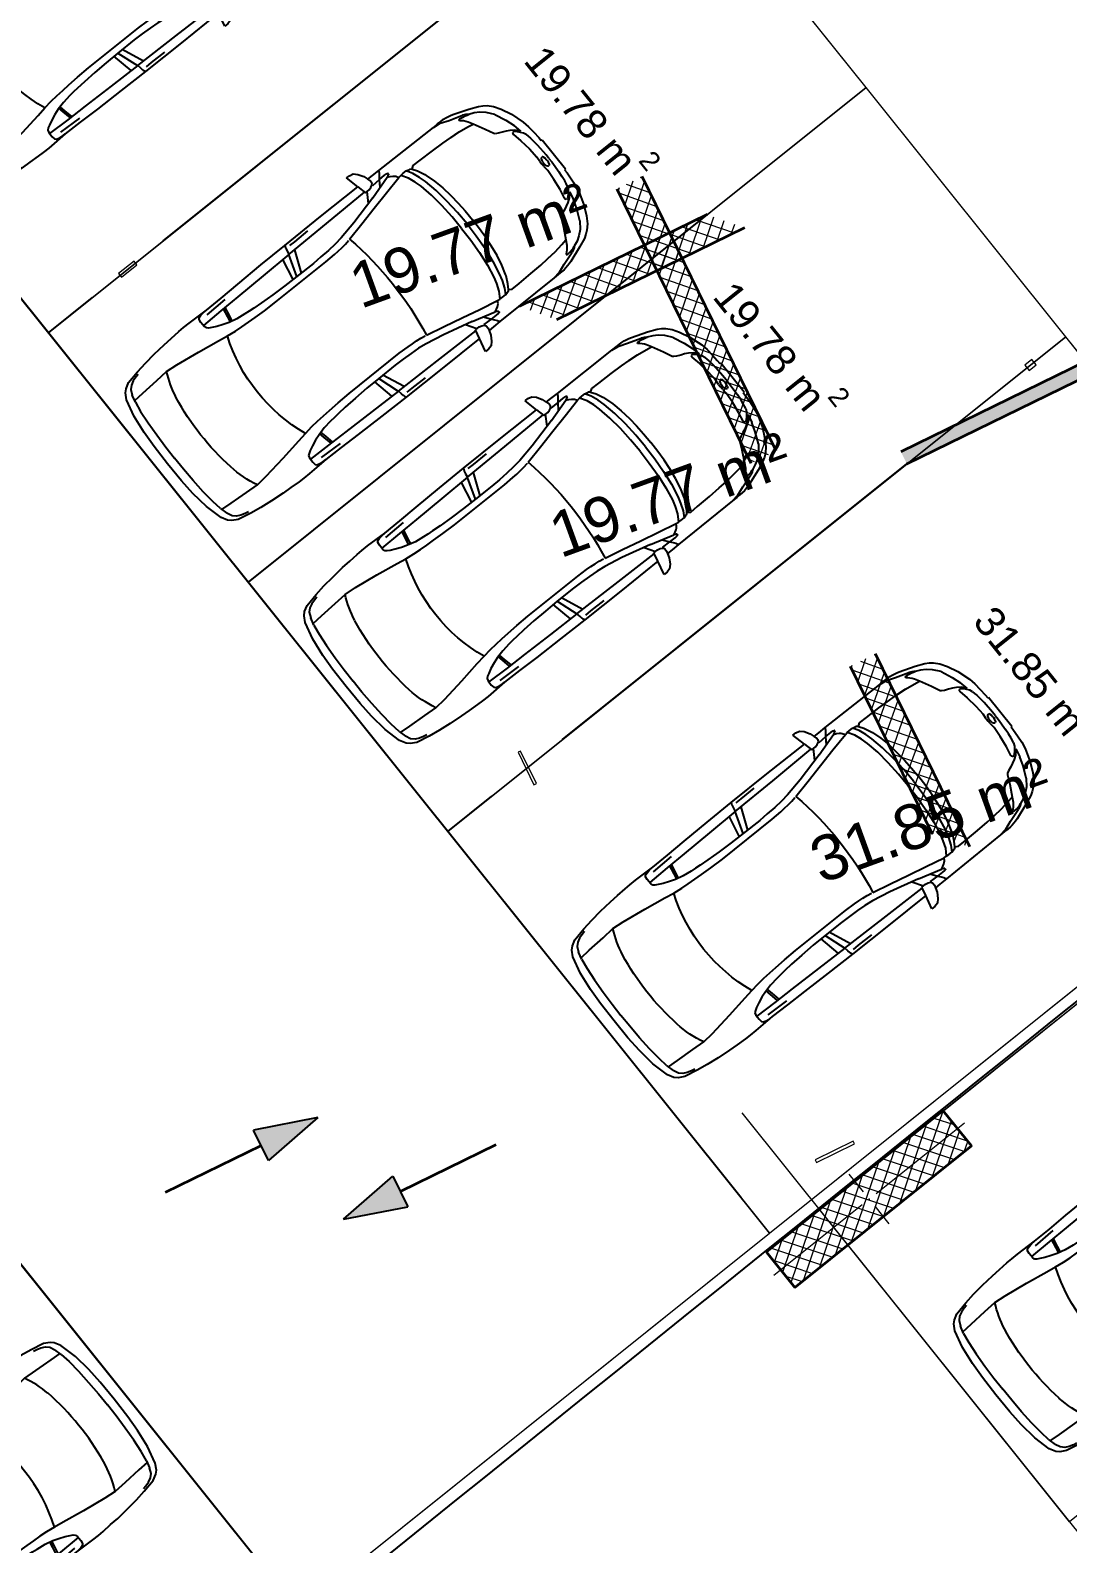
# Model space of a CAD drawing. Header units: metres. Extents: x 7511783 to 7512372, y 4692307 to 4692611.
# Drawn here: x 7511973.78 to 7511982.96, y 4692572.02 to 4692585.4 of the extents above; entities that cross this region are included whole.
import ezdxf

# ---------------------------------------------------------------- set-up
doc = ezdxf.new("R2010")
doc.units = ezdxf.units.M
doc.linetypes.add('Long Dashed', pattern=[793.7499761581425, 476.2499928474427, -317.4999833106998])
doc.layers.get('0').update_dxf_attribs({"lineweight": 0})
for name, color, linetype, lineweight in [('A - Fill Zone_Pen_No__156', 165, 'Continuous', 0), ('A - Muret', 7, 'Continuous', 0), ('A - Muret_Pen_No__101', 252, 'Continuous', 0), ('A - Muret_Pen_No__102', 254, 'Continuous', 0), ('A - Muret_Pen_No__7', 7, 'Continuous', 0), ('A - Shtyllat', 7, 'Continuous', 0), ('A - Shtyllat_Pen_No__1', 7, 'Continuous', 0), ('A - Shtyllat_Pen_No__7', 7, 'Continuous', 0), ('A -Polyline', 7, 'Continuous', 0), ('A -Polyline_Pen_No__1', 7, 'Continuous', 0), ('A -Polyline_Pen_No__42', 8, 'Continuous', 0), ('A -Polyline_Pen_No__48', 14, 'Continuous', 0), ('A -Polyline_Pen_No__8', 14, 'Continuous', 0), ('A1 - Bodrumi -1', 7, 'Continuous', 0), ('A1 - Bodrumi -1_Pen_No__42', 8, 'Continuous', 0), ('garazhat-netw', 1, 'Continuous', 0), ('Interior - Furniture _Pen_No__42', 8, 'Continuous', 0)]:
    doc.layers.add(name, color=color, linetype=linetype, lineweight=lineweight)
doc.styles.add('GENERATED_STYLE_1', font='arial.ttf')
doc.styles.get("Standard").update_dxf_attribs({"font": 'arial.ttf'})
pattern_1 = [(44.99999999999998, (0, 0), (-68.94290863686237, 68.94290863686243), []), (135.0000000000001, (0, 0), (68.94290863686219, 68.94290863686261), [])]

# ---------------------------------------------------------------- blocks, each defined once
blk = doc.blocks.new('Slab_6', base_point=(63264.51523607764, -68393.3326743771))
at = {"layer": 'A1 - Bodrumi -1_Pen_No__42', "color": 8, "linetype": 'Continuous', "lineweight": 25, "flags": 128}
blk.add_lwpolyline([(63264.51523607764, -68393.3326743771), (83257.00457082294, -63909.70114019907), (75456.13369070938, -29146.91751099753, 0.0021919497620864), (57048.23205081843, -33332.54687322022), (60252.72529317138, -47612.63264707229), (58637.28843211705, -47925.70844958309), (58785.1422201114, -48589.27355840802), (58818.69832244765, -48581.63779186852)], format="xyb", close=True, dxfattribs=at)
blk = doc.blocks.new('Wall_15', base_point=(0, 6.4082e-12))
at = {"layer": 'A - Muret_Pen_No__101', "linetype": 'Continuous', "lineweight": 13}
h = blk.add_hatch(dxfattribs=at)
h.set_pattern_fill('CONCRETE_BLOCK', color=252, style=0, pattern_type=2)
h.set_pattern_definition(pattern_1)
h.paths.add_polyline_path([(-1.5708e-12, -4900.000033771142), (249.9999749009003, -4900.000033771142), (249.9999749009003, -2199.999968968906), (-1.5708e-12, -2199.999968968906)])
h = blk.add_hatch(dxfattribs=at)
h.set_pattern_fill('CONCRETE_BLOCK', color=252, style=0, pattern_type=2)
h.set_pattern_definition(pattern_1)
h.paths.add_polyline_path([(-1.5708e-12, -8550.830750387211), (249.999995032061, -8800.830745419275), (249.999995032061, -6899.999994027645), (-1.5708e-12, -6899.999994027645)])
at = {"layer": 'A - Muret_Pen_No__7', "color": 7, "linetype": 'Continuous', "lineweight": 35, "flags": 128}
for points in [[(-4.041e-13, -2200.000028613109), (-9.001e-13, -4899.999936311775)], [(249.9999999999991, -4900.000060477718), (249.9999999999996, -2200.000025361618)], [(-1.2675e-12, -6899.999962323701), (-1.5708e-12, -8550.830745419275)], [(249.9999999999984, -8800.830745419275), (249.9999999999987, -6899.999959072212)]]:
    blk.add_lwpolyline(points, dxfattribs=at)
blk = doc.blocks.new('Wall_16', base_point=(-1.5708e-12, -8550.830745419275))
at = {"layer": 'A - Muret_Pen_No__101', "linetype": 'Continuous', "lineweight": 13}
h = blk.add_hatch(dxfattribs=at)
h.set_pattern_fill('CONCRETE_BLOCK', color=252, style=0, pattern_type=2)
h.set_pattern_definition(pattern_1)
h.paths.add_polyline_path([(-1.5543e-12, -8550.830745419275), (-1850.000000000002, -8550.830745419275), (-1600.000000000003, -8800.830745419275), (249.9999999999984, -8800.830745419275)])
at = {"layer": 'A - Muret_Pen_No__7', "color": 7, "linetype": 'Continuous', "lineweight": 35, "flags": 128}
for points in [[(-1.5543e-12, -8550.830745419275), (-1850.000000000002, -8550.830745419275)], [(-1600.000000000003, -8800.830745419275), (249.9999999999984, -8800.830745419275)]]:
    blk.add_lwpolyline(points, dxfattribs=at)
blk = doc.blocks.new('Wall_18', base_point=(16950, -19000.83965125988))
at = {"layer": 'A - Muret_Pen_No__102', "linetype": 'Continuous', "lineweight": 0}
for points in [[(16949.99995060411, -19000.83962311153), (22350.0000133822, -19000.83707501052), (22350.0000133822, -18880.83737246681), (16949.99995060411, -18880.83963744548)], [(23149.99996500959, -19000.83679188819), (26449.99999550947, -19000.83523471535), (26449.99999550947, -18880.8356737328), (23149.99996500959, -18880.83708934447)]]:
    blk.add_hatch(color=254, dxfattribs=at).paths.add_polyline_path(points)
at = {"layer": 'A - Muret_Pen_No__7', "color": 7, "linetype": 'Continuous', "lineweight": 35, "flags": 128}
for points in [[(18780.00004897138, -18880.83889797258), (16949.99995060411, -18880.83965125989)], [(16950, -19000.83965125988), (22350.00006556514, -19000.83742844497)], [(22350.00001616929, -18880.83742844498), (18900.00004897138, -18880.8388485767)], [(23149.9999426305, -19000.83709913911), (26450.0000000002, -19000.83574075221)], [(26449.99999550948, -18880.8357407522), (23150.00004895188, -18880.83709913905)]]:
    blk.add_lwpolyline(points, dxfattribs=at)
blk = doc.blocks.new('Column_61', base_point=(5947.500000000003, 13699.91603487401))
at = {"layer": 'A - Shtyllat_Pen_No__1', "color": 7, "linetype": 'Continuous', "lineweight": 13, "flags": 128}
blk.add_lwpolyline([(5935.000000000003, 13539.91603487401), (5960.000000000003, 13539.91603487401), (5960.000000000003, 13859.91603487401), (5935.000000000003, 13859.91603487401)], close=True, dxfattribs=at)
blk = doc.blocks.new('Column_62', base_point=(5772.500000000003, 13527.41603487401))
at = {"layer": 'A - Shtyllat_Pen_No__1', "color": 7, "linetype": 'Continuous', "lineweight": 13, "flags": 128}
blk.add_lwpolyline([(5960.000000000003, 13514.91603487401), (5960.000000000003, 13539.91603487401), (5585.000000000003, 13539.91603487401), (5585.000000000003, 13514.91603487401)], close=True, dxfattribs=at)
blk = doc.blocks.new('Column_68', base_point=(7281.073338374333, 13081.56051221463))
at = {"layer": 'A - Shtyllat_Pen_No__1', "color": 7, "linetype": 'Continuous', "lineweight": 13, "flags": 128}
blk.add_lwpolyline([(7326.671118638064, 13061.04606766888), (7313.534583612092, 13119.590336795), (7235.4755581106, 13102.07495676037), (7248.612093136573, 13043.53068763425)], close=True, dxfattribs=at)
blk = doc.blocks.new('Column_69', base_point=(7225.244095849088, 13504.60101762664))
at = {"layer": 'A - Shtyllat_Pen_No__1', "color": 7, "linetype": 'Continuous', "lineweight": 13, "flags": 128}
blk.add_lwpolyline([(7315.000000000002, 13504.24370816414), (7306.242309982685, 13543.27322091489), (7135.488191698174, 13504.95832708913), (7144.24588171549, 13465.92881433839)], close=True, dxfattribs=at)
blk = doc.blocks.new('Column_180', base_point=(69526.68682391413, -30697.36521935289))
at = {"layer": 'A - Shtyllat', "linetype": 'Continuous', "lineweight": 0}
h = blk.add_hatch(dxfattribs=at)
h.set_pattern_fill('CONCRETE_BLOCK', color=18, style=0, pattern_type=2)
h.set_pattern_definition(pattern_1)
h.paths.add_polyline_path([(68594.74427994668, -31111.47039288187), (70546.21270047217, -30673.553729929), (70458.62936788159, -30283.2600458239), (68507.1609473561, -30721.17670877676)])
at = {"layer": 'A - Shtyllat_Pen_No__1', "color": 7, "linetype": 'Continuous', "lineweight": 13}
for p, q in [((69509.17015739602, -30619.30648253186), (69465.37849110072, -30424.15964047931)), ((69604.74556073516, -30679.84855283477), (70580.4797709979, -30460.89022135833)), ((69448.6280870931, -30714.881885871), (68472.89387683036, -30933.84021734743)), ((69544.20349043225, -30775.4239561739), (69587.99515672753, -30970.57079822645))]:
    blk.add_line(p, q, dxfattribs=at)
blk.add_point((69526.68682391413, -30697.36521935289), dxfattribs=at)
at = {"layer": 'A - Shtyllat_Pen_No__7', "color": 7, "linetype": 'Continuous', "lineweight": 35, "flags": 128}
blk.add_lwpolyline([(68594.74427994668, -31111.47039288187), (70546.21270047217, -30673.553729929), (70458.62936788159, -30283.2600458239), (68507.1609473561, -30721.17670877676)], close=True, dxfattribs=at)
blk = doc.blocks.new('Car 05 22')
at = {"layer": 'Interior - Furniture _Pen_No__42', "color": 8, "linetype": 'Continuous', "lineweight": 25}
for p, q in [((1961.117547741, 983.221158223), (1928.938242309, 983.221158223)), ((1928.938242309, 983.221158223), (1957.843908175, 858.0544967500001)), ((1996.903176747, 974.9060932165999), (1961.117547741, 983.221158223)), ((2026.89661068, 945.007687052), (1996.903176747, 974.9060932165999)), ((2054.5732194, 897.577022836), (2026.89661068, 945.007687052)), ((-483.1389679684001, 817.2581826864), (-585.227090103, 801.027979058)), ((-372.3345973750002, 830.229933465), (-483.1389679684001, 817.2581826864)), ((-251.752794228, 841.043733947), (-372.3345973750002, 830.229933465)), ((-168.2198443133, 844.6061713611999), (-251.752794228, 841.043733947)), ((-78.35772569479998, 850.6357850930001), (-168.2198443133, 844.6061713611999)), ((-24.036324899, 852.2918850640001), (-78.35772569479998, 850.6357850930001)), ((40.3182760438, 852.3336850629998), (-24.036324899, 852.2918850640001)), ((230.8030912739, 845.5192631063), (40.3182760438, 852.3336850629998)), ((124.560977278, 791.3967861309999), (129.0398444, 820.4687779309999)), ((129.0398444, 820.4687779309999), (138.886242882, 832.3883788069998)), ((138.886242882, 832.3883788069998), (165.168377873, 840.275885275)), ((165.168377873, 840.275885275), (194.733578306, 844.324685204)), ((194.733578306, 844.324685204), (230.803091274, 845.519263106)), ((210.873013229, 809.2317387879999), (418.0703055720001, 816.1926024380003)), ((400.0158099590001, 847.596806379), (230.8030912739, 845.5192631063)), ((590.7241636140001, 851.6786068920001), (400.0158099590001, 847.596806379)), ((856.5325990199999, 856.169707455), (590.7241636140001, 851.6786068920001)), ((1129.8609284, 858.5331077519999), (856.5325990199999, 856.169707455)), ((1115.14443198, 808.948201529), (1108.59023357, 773.98329714)), ((1119.51383092, 833.2672045809999), (1115.14443198, 808.948201529)), ((1120.16623076, 836.3248049650001), (1119.51383092, 833.2672045809999)), ((1120.69723063, 838.160005195), (1120.16623076, 836.3248049650001)), ((1129.8609284, 858.5331077519999), (1120.69723063, 838.160005195)), ((1536.1071561, 860.3802508980001), (1129.8609284, 858.5331077519999)), ((1162.63563846, 830.4777734580001), (1220.13025657, 829.0713745190002)), ((1220.13025657, 829.0713745190002), (1369.65750367, 831.489072695)), ((1957.843908175, 858.0544967500001), (1536.1071561, 860.3802508980001)), ((1957.84390817, 858.0544967500001), (1977.22141076, 777.427813481)), ((2067.91700908, 857.6794056350001), (2054.5732194, 897.577022836)), ((2119.91703998, 857.4374531180001), (2067.91700908, 857.6794056350001)), ((2075.28112592, 835.6608695470001), (2067.91700908, 857.6794056350001)), ((2070.42572439, 799.8521965630001), (2075.2191259, 809.3983893609999)), ((2075.2191259, 809.3983893609999), (2075.28112592, 835.6608695470001)), ((2193.165590015, 856.4504063259001), (2119.91703998, 857.4374531180001)), ((2148.02030692, 790.4828861469999), (2166.81146925, 813.814537484)), ((2166.81146925, 813.814537484), (2182.27381684, 834.081841238)), ((2182.27381684, 834.081841238), (2193.16559002, 856.4504063260001)), ((2808.01466132, 852.5547640039999), (2193.165590015, 856.4504063259001)), ((2855.711363900001, 852.6327640009998), (2808.01466132, 852.5547640039999)), ((2808.01466132, 852.5547640039999), (2876.86636504, 843.317264394)), ((2891.44016583, 852.5287640049999), (2855.711363900001, 852.6327640009998)), ((2876.86636504, 843.317264394), (2954.16376923, 813.731165643)), ((2922.51356751, 852.034364026), (2891.44016583, 852.5287640049999)), ((2904.11849592, 832.8863289209997), (2905.06820589, 832.8379901159999)), ((2945.17226874, 849.4061641369999), (2922.51356751, 852.034364026)), ((2989.61447115, 839.6482645490003), (2945.17226874, 849.4061641369999)), ((2954.16376923, 813.731165643), (3075.78877375, 774.6896785450001)), ((3013.55027244, 833.064864827), (2989.61447115, 839.6482645490003)), ((3154.26138006, 782.5577669589998), (3013.55027244, 833.064864827)), ((-784.8200333720001, 721.8124613509999), (-815.0478655078, 667.7598955197002)), ((-757.6903274910002, 747.022066986), (-784.8200333720001, 721.8124613509999)), ((-768.2719792499998, 602.2788720830002), (-750.577082573, 669.7773949330001)), ((-706.3378894982, 775.7872218095), (-757.6903274910002, 747.022066986)), ((-729.425104913, 716.3992494200002), (-750.577082573, 669.7773949330001)), ((-701.0941271610001, 743.2591195180001), (-729.425104913, 716.3992494200002)), ((-585.227090103, 801.027979058), (-706.3378894982, 775.7872218095)), ((-664.8727541800001, 760.961322365), (-701.0941271610001, 743.2591195180001)), ((-626.571782751, 772.4860242179999), (-664.8727541800001, 760.961322365)), ((-594.8871138119998, 778.4895580349998), (-626.571782751, 772.4860242179999)), ((125.693926866, 743.8968737240001), (124.560977278, 791.3967861309999)), ((327.3887276080001, 761.920895626), (125.394377448, 756.455747737)), ((132.429139117, 722.8048827370001), (125.693926866, 743.8968737240001)), ((146.670770152, 710.6062742990001), (132.429139117, 722.8048827370001)), ((171.252864179, 696.6287725440001), (146.670770152, 710.6062742990001)), ((212.566754139, 676.5412700230002), (171.252864179, 696.6287725440001)), ((266.3151410770001, 654.566867265), (212.566754139, 676.5412700230002)), ((521.9507803269998, 764.6728959719999), (327.3887276080001, 761.920895626)), ((339.1227247570001, 683.1192857359999), (329.5580559370001, 633.8673348859999)), ((355.2943663540001, 762.315609428), (339.1227247570001, 683.1192857359999)), ((357.2289958010001, 683.375391506), (346.76505809, 629.492778784)), ((373.4006373970002, 762.5717151969999), (357.2289958010001, 683.375391506)), ((813.627009446, 769.327996556), (521.9507803269998, 764.6728959719999)), ((1108.59023357, 773.98329714), (813.627009446, 769.327996556)), ((1036.25651944, 772.8416796290002), (996.5002997029998, 578.7916468290002)), ((1041.96657906, 578.0240872360001), (1107.56627095, 773.967136299)), ((1173.32542975, 774.895061201), (1090.33970038, 577.89253068)), ((1108.59023357, 773.98329714), (1537.61805657, 780.025947399)), ((1537.61805657, 780.025611521), (1974.99295641, 786.0764425990001)), ((2000.39650233, 701.591770694), (1730.35620914, 633.8338533080002)), ((1939.15395607, 686.22492547), (1995.917261, 777.427813481)), ((1977.22141076, 777.427813481), (2019.59119012, 777.427813481)), ((2000.39650233, 701.591770694), (2213.53100788, 762.9814866290001)), ((2019.59119012, 777.427813481), (2044.48611622, 783.069509224)), ((2044.48611622, 783.069509224), (2063.35562216, 792.2740022800001)), ((2063.35562216, 792.2740022800001), (2070.42572439, 799.8521965630001)), ((2068.68333559, 787.696981005), (2065.39356605, 794.4584027669999)), ((2068.68333559, 787.696981005), (2148.02030692, 790.4828861469999)), ((2106.51930118, 732.1586113790001), (2148.02030692, 790.4828861469999)), ((2122.045506540001, 659.9572884350001), (2293.79610906, 697.6509877739999)), ((2148.02030692, 790.4828861469999), (2205.61920777, 792.204186117)), ((2205.61920777, 792.204186117), (2227.21980808, 791.0038861380001)), ((2226.59190807, 769.8777067159999), (2213.53100788, 762.9814866290001)), ((2213.53100788, 762.9814866290001), (2238.34670825, 752.240186817)), ((2234.36910819, 773.9630864369999), (2226.59190807, 769.8828865080001)), ((2227.21980808, 791.0038861380001), (2232.61990816, 790.029986155)), ((2232.61990816, 790.029986155), (2237.93539134, 787.2871225249999)), ((2238.46067648, 776.864360243), (2234.36910819, 773.9630864369999)), ((2240.81890828, 784.03918626), (2237.93539134, 787.2871225249999)), ((2238.34670825, 752.240186817), (2258.53170854, 739.717487037)), ((2238.46067648, 776.864360243), (2240.85090828, 780.5209863219999)), ((2240.85090828, 780.5209863219999), (2240.81890828, 784.03918626)), ((2258.53170854, 739.717487037), (2269.0398087, 731.086787188)), ((2269.0398087, 731.086787188), (2278.83550884, 721.965087348)), ((2278.83550884, 721.965087348), (2293.79610906, 697.6509877739999)), ((2293.79610906, 697.6509877739999), (2317.1870094, 700.7385877199999)), ((2293.79610906, 697.6386630720001), (2293.79610906, 697.6509877739999)), ((2317.1870094, 700.7385877199999), (2345.74280982, 702.7498876850001)), ((2355.134199750001, 639.912801441), (2317.1870094, 700.7385877199999)), ((2345.74280982, 702.7498876850001), (2378.929310310001, 702.0184876970001)), ((2410.10490185, 649.1086815510001), (2378.929310310001, 702.0184876970001)), ((2378.929310310001, 702.0184876970001), (2410.57231077, 694.2028878339999)), ((2410.57231077, 694.2028878339999), (2410.58631694, 694.1782473540001)), ((2428.73881104, 681.7061880529999), (2410.57231077, 694.2028878339999)), ((2428.73881104, 681.7061880529999), (2457.25830016, 700.035535323)), ((2428.77597173, 681.700745325), (2428.73881104, 681.7061880529999)), ((2428.77597173, 681.700745325), (2456.66545813, 639.8418234830003)), ((2457.25830016, 700.035535323), (2535.4819126, 697.9905877680001)), ((2535.422612600001, 697.9916562040003), (2673.21491462, 695.5089878119999)), ((2535.46586986, 697.9894090810001), (2535.4819126, 697.988971943)), ((2673.21491462, 695.5089878119999), (2787.200816290001, 691.4809878819998)), ((2787.200816290001, 691.4809878819998), (2868.415817480001, 687.223087957)), ((2868.395882330001, 687.22488671), (2959.72331881, 678.984388101)), ((2959.72331881, 678.984388101), (2868.415817480001, 687.1969879569999)), ((2959.72331881, 678.984388101), (3047.2313201, 666.2002883250001)), ((3022.47491973, 758.305686711), (3023.66221975, 762.4851866380001)), ((3024.49924208, 753.7186598590001), (3022.47491973, 758.305686711)), ((3023.66221975, 762.4851866380001), (3034.64521991, 765.0503865930001)), ((3037.91041996, 743.452886971), (3024.49924208, 753.7186598590001)), ((3034.64521991, 765.0503865930001), (3046.93432009, 763.817386614)), ((3050.61522015, 730.6688871950001), (3037.91041996, 743.452886971)), ((3046.93432009, 763.817386614), (3060.9451203, 762.9292866300001)), ((3064.50712035, 714.6457874760001), (3050.61522015, 730.6688871950001)), ((3060.9451203, 762.9292866300001), (3089.85712072, 757.3861867269998)), ((3076.97452053, 697.807687771), (3064.50712035, 714.6457874760001)), ((3100.48402088, 763.1120866269999), (3075.78877375, 774.6896785450001)), ((3100.00912087, 656.556188494), (3076.97452053, 697.807687771)), ((3089.85712072, 757.3861867269998), (3108.43932099, 751.4304868319999)), ((3114.13862108, 753.3111867989999), (3100.48402088, 763.1120866269999)), ((3108.43932099, 751.4304868319999), (3122.8656212, 746.4359869189999)), ((3122.8656212, 746.4359869189999), (3114.13862108, 753.3111867989999)), ((3170.0706946, 726.5554905960001), (3122.8656212, 746.4359869189999)), ((3235.883818752, 747.6101556219), (3154.26138006, 782.5577669589998)), ((3211.69204952, 701.0151137130001), (3170.0706946, 726.5554905960001)), ((3254.25934432, 663.1775183300001), (3211.69204952, 701.0151137130001)), ((3269.07948628, 728.3294692490001), (3235.883818752, 747.6101556219)), ((3298.56678787, 705.6390702070001), (3269.07948628, 728.3294692490001)), ((3337.33388997, 663.3806719909999), (3298.56678787, 705.6390702070001)), ((-815.0478655078, 667.7598955197002), (-855.0523550635, 511.0116477078998)), ((-768.2719792499998, 602.2788720830002), (-782.764796709, 510.0106247469999)), ((-764.3441764490001, 617.261773195), (-665.728145997, 623.9546285630003)), ((-665.728145997, 623.9546285630003), (-500.877431885, 634.180288886)), ((-500.877431885, 634.180288886), (-383.0238853850001, 641.9613403830001)), ((-383.0238853850001, 641.9613403830001), (-274.220886173, 631.318400078)), ((-274.220886173, 631.318400078), (-56.404854203, 600.536895199)), ((-56.404854203, 600.536895199), (145.941775497, 566.5900898169999)), ((145.941775497, 566.5900898169999), (233.261172115, 552.312592089)), ((233.261172115, 552.312592089), (315.3092800730001, 541.359190513)), ((319.4903281550001, 636.426864989), (266.3151410770001, 654.566867265)), ((315.2936019620001, 541.3606176840001), (384.2945810830001, 535.0794906230001)), ((392.7088835140001, 617.8124267930001), (319.4903281550001, 636.426864989)), ((474.8166917820001, 607.1053878569999), (392.7088835140001, 617.8124267930001)), ((521.3449804749999, 601.6186871690002), (474.8166917820001, 607.1053878569999)), ((569.9935686519999, 596.8381865689998), (521.3449804749999, 601.6186871690002)), ((652.59274858, 590.9845858339997), (569.9935686519999, 596.8381865689998)), ((772.8388193580001, 584.9903850819998), (652.59274858, 590.9845858339997)), ((907.2666866909999, 580.298084493), (772.8388193580001, 584.9903850819998)), ((1041.96657906, 578.0240872360001), (907.2666866909999, 580.298084493)), ((1227.79815085, 577.5186957939999), (1041.96657906, 578.0240872360001)), ((1316.09897866, 580.475793563), (1227.79815085, 577.5186957939999)), ((1403.02450604, 584.4121905939998), (1316.09897866, 580.475793563)), ((1483.8761315, 590.1361862749999), (1403.02450604, 584.4121905939998)), ((1562.00595611, 600.596478384), (1483.8761315, 590.1361862749999)), ((1554.25309822, 533.0576906580001), (1596.82961355, 540.969674969)), ((1730.35620914, 633.8338533080002), (1562.00595611, 600.596478384)), ((1597.28918852, 541.1774857889999), (1596.65116701, 540.8889849259999)), ((1610.72419049, 544.0665862469999), (1779.61280153, 581.7538898049997)), ((1779.61280153, 581.7538898049997), (1952.84760406, 621.338789111)), ((1952.84760406, 621.338789111), (2122.045506540001, 659.9572884350001)), ((2379.77420337, 575.387091212), (2355.13301598, 639.9159014410001)), ((2397.334105950001, 514.2584815219999), (2379.77250853, 575.3929912130001)), ((2436.02871163, 583.2244924540001), (2410.10490185, 649.1086815510001)), ((2453.63941421, 521.616582688), (2436.02871163, 583.2244924540001)), ((2456.66545813, 639.8418234830003), (2487.236391870001, 574.2621729599999)), ((2487.236391870001, 574.2621729599999), (2491.79934275, 562.0052962960001)), ((2491.79994982, 562.0052962960001), (2517.90263133, 477.034766618)), ((3047.20992906, 666.2041971140001), (3100.00912087, 656.556188494)), ((3152.92075342, 553.873393456), (3100.00912087, 656.556188494)), ((3189.62073735, 475.569766106), (3152.92075342, 553.873393456)), ((3301.867263790001, 602.80900872), (3254.25934432, 663.1775183300001)), ((3301.867263790001, 602.80900872), (3346.015513130001, 501.4217980699999)), ((3374.49419199, 603.583974516), (3337.33388997, 663.3806719909999)), ((3418.40079436, 512.7439783509999), (3374.49419199, 603.583974516)), ((-855.0523550635, 511.0116477078998), (-874.6778528530002, 344.9579771100001)), ((-782.7621654889999, 510.027376359), (-794.5333543099999, 390.6265818930001)), ((384.2815104790001, 535.080362318), (454.174320738, 530.4191213629999)), ((454.170282107, 530.4193907049998), (526.242583163, 526.2868907769997)), ((526.2331313149998, 526.2873073839999), (627.7018846490002, 521.814890855)), ((627.698546207, 521.8149872519999), (756.75876515, 518.0884218199999)), ((756.75876515, 518.0884218199999), (1322.62824821, 518.052230308)), ((1322.62824821, 518.052230308), (1420.49779626, 521.652890858)), ((1420.49066257, 521.652523245), (1466.64156934, 524.030772681)), ((1466.62639694, 524.0299908169999), (1510.87647584, 527.594696836)), ((1510.85529759, 527.5929907539999), (1554.25309822, 533.0576906580001)), ((2419.31580918, 395.7362626700001), (2397.33316008, 514.2635815229997)), ((2477.61661773, 401.0764635800001), (2453.63941421, 521.616582688)), ((2517.90263133, 477.034766618), (2537.54372273, 384.0810341510001)), ((3199.39883308, 466.7584630290001), (3189.62073735, 475.569766106)), ((3220.69886845, 454.388540188), (3199.39883308, 466.7584630290001)), ((3256.10680826, 439.2417534179999), (3220.67662376, 454.4014587129999)), ((3288.390194130001, 425.101248479), (3256.10680826, 439.2417534179999)), ((3319.36158057, 408.41284265), (3288.390194130001, 425.101248479)), ((3353.46269085, 384.2512837760001), (3319.36158057, 408.41284265)), ((3346.015513130001, 501.4217980699999), (3374.297465860001, 419.557472908)), ((3391.09039087, 344.247647689), (3374.297465860001, 419.557472908)), ((3457.47689648, 393.0984834030001), (3418.40079436, 512.7439783509999)), ((-874.6778528530002, 344.9579771100001), (-882.944054645, 194.680643518)), ((-794.5333543099999, 390.6265818930001), (-802.4328468090001, 258.715288008)), ((2433.73206705, 266.091642182), (2419.31580918, 395.7362626700001)), ((2493.88922012, 269.050242651), (2477.61661773, 401.0764635800001)), ((2503.10292147, 133.173421111), (2493.88922012, 269.050242651)), ((2537.54372273, 384.0810341510001), (2551.45611664, 285.6281997640001)), ((2551.45611664, 285.6281997640001), (2559.71041303, 193.693567653)), ((3321.23357975, 370.497229407), (3320.99727986, 362.132926485)), ((3320.99727986, 362.132926485), (3338.31527228, 276.8564967000001)), ((3324.654278260001, 377.297531782), (3321.23357975, 370.497229407)), ((3328.30797666, 379.591332583), (3324.654278260001, 377.297531782)), ((3338.468372210001, 379.4523325350001), (3328.30797666, 379.591332583)), ((3338.31527228, 276.8564967000001), (3351.882966340001, 172.661960307)), ((3363.640761200001, 357.811724976), (3338.468372210001, 379.4523325350001)), ((3377.182392130001, 359.9734848010001), (3353.46269085, 384.2512837760001)), ((3396.66521323, 315.8049103040001), (3363.640761200001, 357.811724976)), ((3391.09039087, 344.247647689), (3377.182392130001, 359.9734848010001)), ((3408.0703938, 289.3779877820001), (3396.66521323, 315.8049103040001)), ((3408.0703938, 289.3779877820001), (3413.77629411, 267.259988716)), ((3468.34279707, 330.9338860280001), (3457.47689648, 393.0984834030001)), ((3474.4914974, 263.721088865), (3468.34279707, 330.9338860280001)), ((-882.944054645, 194.680643518), (-885.3767076889999, 0)), ((-802.4328468090001, 258.715288008), (-806.8131426489999, 124.936494209)), ((2441.61713002, 131.955220918), (2433.73181129, 266.093942182)), ((2559.71041303, 193.693567653), (2564.38081099, 101.185635342)), ((3351.882966340001, 172.661960307), (3358.343763510001, 75.87012649980001)), ((3413.77548775, 267.2641933500001), (3418.45445829, 242.866384828)), ((3418.452194370001, 242.878189745), (3424.044894670001, 200.723791525)), ((3424.044894670001, 200.723791525), (3427.72848251, 152.023715234)), ((3432.36383112, 39.98011396419999), (3427.72848251, 152.023715234)), ((3478.33319761, 199.917191559), (3474.4914974, 263.721088865)), ((3479.35651311, 164.9481933352), (3478.33319761, 199.917191559)), ((3489.519598210001, 164.9481933352), (3479.35651311, 164.9481933352)), ((3489.519598210001, -164.9481933352), (3489.519598210001, 164.9481933352)), ((-885.3767076889999, 0), (-882.944054645, -194.680643518)), ((-806.8131426489999, 124.936494209), (-808.0470753050001, 0)), ((-806.8131426489999, -124.936494209), (-808.0470753050001, 1.477e-13)), ((2444.0197128, -0.0273000043277), (2441.61701245, 131.957220918)), ((2444.0197128, 0.0273000043271), (2441.61701245, -131.957220918)), ((2506.01959488, -3.86e-13), (2503.10292147, 133.173421111)), ((2564.38081099, 101.185635342), (2566.01761027, -0.00610000213065)), ((2564.38081099, -101.185635342), (2566.01761027, 0.00610000212997)), ((3353.95786543, 27.8932505984), (3358.343763510001, 75.87012649980001)), ((3353.95786543, 27.8932505984), (3353.95786543, -0.7649002671629999)), ((3353.95786543, -27.8932505984), (3353.95786543, 0.7649002671619999)), ((3370.89075802, 11.74110410089999), (3370.32315827, -0.7649002671629999)), ((3370.89075802, -11.74110410089999), (3370.32315827, 0.7649002671619999)), ((3372.49235732, 23.6550082622), (3370.89075802, 11.74110410089999)), ((3376.267285060001, 38.99395092400001), (3372.49235732, 23.6550082622)), ((3381.98685317, 46.5714162664), (3376.267285060001, 38.99395092400001)), ((3386.21005132, 48.3522168884), (3381.98685317, 46.5714162664)), ((3386.21005132, 48.3522168884), (3394.28954778, 48.3522168884)), ((3398.51284593, 46.5714162664), (3394.28954778, 48.3522168884)), ((3404.23226311, 38.99375151340001), (3398.51284593, 46.5714162664)), ((3404.23226311, 38.99375151340001), (3408.00714178, 23.6550082622)), ((3408.00714178, 23.6550082622), (3409.766541010001, 8.055102813469999)), ((3409.766541010001, 8.055102813469999), (3409.766541010001, -4.961e-13)), ((3431.76949509, 57.3729975776), (3431.76949509, 56.7710829698)), ((3432.04453126, -0.0109000038072), (3432.36383112, 39.98011396419999)), ((3432.04453126, 0.0109000038063), (3432.36383112, -39.98011396419999)), ((-802.4328468090001, -258.715288008), (-806.8131426489999, -124.936494209)), ((2441.61713002, -131.955220918), (2433.73181129, -266.093942182)), ((2503.10292147, -133.173421111), (2493.88922012, -269.050242651)), ((2506.01959488, -2.78e-13), (2503.10292147, -133.173421111)), ((2559.71041303, -193.693567653), (2564.38081099, -101.185635342)), ((3351.882966340001, -172.661960307), (3358.343763510001, -75.87012649980001)), ((3353.95786543, -27.8932505984), (3358.343763510001, -75.87012649980001)), ((3372.49235732, -23.6550082622), (3370.89075802, -11.74110410089999)), ((3376.267285060001, -38.99395092400001), (3372.49235732, -23.6550082622)), ((3381.98685317, -46.5714162664), (3376.267285060001, -38.99395092400001)), ((3386.21005132, -48.3522168884), (3381.98685317, -46.5714162664)), ((3386.21005132, -48.3522168884), (3394.28954778, -48.3522168884)), ((3398.51284593, -46.5714162664), (3394.28954778, -48.3522168884)), ((3404.23226311, -38.99375151340001), (3398.51284593, -46.5714162664)), ((3404.23226311, -38.99375151340001), (3408.00714178, -23.6550082622)), ((3408.00714178, -23.6550082622), (3409.766541010001, -8.055102813469999)), ((3409.766541010001, -8.055102813469999), (3409.766541010001, -3.892e-13)), ((3432.36383112, -39.98011396419999), (3427.72848251, -152.023715234)), ((3431.76949509, -57.3729975776), (3431.76949509, -56.7710829698)), ((-882.944054645, -194.680643518), (-874.6778528530002, -344.9579771100001)), ((-794.5333543099999, -390.6265818930001), (-802.4328468090001, -258.715288008)), ((2433.73206705, -266.091642182), (2419.31580918, -395.7362626700001)), ((2551.45611664, -285.6281997640001), (2559.71041303, -193.693567653)), ((3338.31527228, -276.8564967000001), (3351.882966340001, -172.661960307)), ((3408.0703938, -289.3779877820001), (3413.77629411, -267.259988716)), ((3413.77548775, -267.2641933500001), (3418.45445829, -242.866384828)), ((3418.452194370001, -242.878189745), (3424.044894670001, -200.723791525)), ((3424.044894670001, -200.723791525), (3427.72848251, -152.023715234)), ((3468.34279707, -330.9338860280001), (3474.4914974, -263.721088865)), ((3474.4914974, -263.721088865), (3478.33319761, -199.917191559)), ((3478.33319761, -199.917191559), (3479.35651311, -164.9481933352)), ((3479.35651311, -164.9481933352), (3489.519598210001, -164.9481933352)), ((-874.6778528530002, -344.9579771100001), (-855.0523550635, -511.0116477078998)), ((-782.7621654889999, -510.027376359), (-794.5333543099999, -390.6265818930001)), ((2419.31580918, -395.7362626700001), (2397.33316008, -514.2635815229997)), ((2477.61661773, -401.0764635800001), (2453.63941421, -521.616582688)), ((2493.88922012, -269.050242651), (2477.61661773, -401.0764635800001)), ((2517.90263133, -477.034766618), (2537.54372273, -384.0810341510001)), ((2537.54372273, -384.0810341510001), (2551.45611664, -285.6281997640001)), ((3353.46269085, -384.2512837760001), (3319.36158057, -408.41284265)), ((3320.99727986, -362.132926485), (3338.31527228, -276.8564967000001)), ((3321.23357975, -370.497229407), (3320.99727986, -362.132926485)), ((3324.654278260001, -377.297531782), (3321.23357975, -370.497229407)), ((3328.30797666, -379.591332583), (3324.654278260001, -377.297531782)), ((3338.468372210001, -379.4523325350001), (3328.30797666, -379.591332583)), ((3363.640761200001, -357.811724976), (3338.468372210001, -379.4523325350001)), ((3377.182392130001, -359.9734848010001), (3353.46269085, -384.2512837760001)), ((3396.66521323, -315.8049103040001), (3363.640761200001, -357.811724976)), ((3391.09039087, -344.247647689), (3374.297465860001, -419.557472908)), ((3391.09039087, -344.247647689), (3377.182392130001, -359.9734848010001)), ((3408.0703938, -289.3779877820001), (3396.66521323, -315.8049103040001)), ((3418.40079436, -512.7439783509999), (3457.47689648, -393.0984834030001)), ((3457.47689648, -393.0984834030001), (3468.34279707, -330.9338860280001)), ((-855.0523550635, -511.0116477078998), (-815.0478655078, -667.7598955197002)), ((-768.2719792499998, -602.2788720830002), (-782.764796709, -510.0106247469999)), ((315.2936019620001, -541.3606176840001), (384.2945810830001, -535.0794906230001)), ((384.2815104790001, -535.080362318), (454.174320738, -530.4191213629999)), ((454.170282107, -530.4193907049998), (526.242583163, -526.2868907769997)), ((526.2331313149998, -526.2873073839999), (627.7018846490002, -521.814890855)), ((627.698546207, -521.8149872519999), (756.75876515, -518.0884218199999)), ((756.75876515, -518.0884218199999), (1322.62824821, -518.052230308)), ((1322.62824821, -518.052230308), (1420.49779626, -521.652890858)), ((1420.49066257, -521.652523245), (1466.64156934, -524.030772681)), ((1466.62639694, -524.0299908169999), (1510.87647584, -527.594696836)), ((1510.85529759, -527.5929907539999), (1554.25309822, -533.0576906580001)), ((1554.25309822, -533.0576906580001), (1596.82961355, -540.969674969)), ((2397.334105950001, -514.2584815219999), (2379.77250853, -575.3929912130001)), ((2453.63941421, -521.616582688), (2436.02871163, -583.2244924540001)), ((2491.79994982, -562.0052962960001), (2517.90263133, -477.034766618)), ((3189.62073735, -475.569766106), (3152.92075342, -553.873393456)), ((3199.39883308, -466.7584630290001), (3189.62073735, -475.569766106)), ((3220.69886845, -454.388540188), (3199.39883308, -466.7584630290001)), ((3256.10680826, -439.2417534179999), (3220.67662376, -454.4014587129999)), ((3288.390194130001, -425.101248479), (3256.10680826, -439.2417534179999)), ((3319.36158057, -408.41284265), (3288.390194130001, -425.101248479)), ((3301.867263790001, -602.80900872), (3346.015513130001, -501.4217980699999)), ((3346.015513130001, -501.4217980699999), (3374.297465860001, -419.557472908)), ((3374.49419199, -603.583974516), (3418.40079436, -512.7439783509999)), ((-815.0478655078, -667.7598955197002), (-784.8200333720001, -721.8124613509999)), ((-768.2719792499998, -602.2788720830002), (-750.577082573, -669.7773949330001)), ((-764.3441764490001, -617.261773195), (-665.728145997, -623.9546285630003)), ((-665.728145997, -623.9546285630003), (-500.877431885, -634.180288886)), ((-500.877431885, -634.180288886), (-383.0238853850001, -641.9613403830001)), ((-383.0238853850001, -641.9613403830001), (-274.220886173, -631.318400078)), ((-274.220886173, -631.318400078), (-56.404854203, -600.536895199)), ((-56.404854203, -600.536895199), (145.941775497, -566.5900898169999)), ((145.941775497, -566.5900898169999), (233.261172115, -552.312592089)), ((266.3151410770001, -654.566867265), (212.566754139, -676.5412700230002)), ((233.261172115, -552.312592089), (315.3092800730001, -541.359190513)), ((319.4903281550001, -636.426864989), (266.3151410770001, -654.566867265)), ((392.7088835140001, -617.8124267930001), (319.4903281550001, -636.426864989)), ((339.1227247570001, -683.1192857359999), (329.5580559370001, -633.8673348859999)), ((357.2289958010001, -683.375391506), (346.76505809, -629.492778784)), ((474.8166917820001, -607.1053878569999), (392.7088835140001, -617.8124267930001)), ((521.3449804749999, -601.6186871690002), (474.8166917820001, -607.1053878569999)), ((569.9935686519999, -596.8381865689998), (521.3449804749999, -601.6186871690002)), ((652.59274858, -590.9845858339997), (569.9935686519999, -596.8381865689998)), ((772.8388193580001, -584.9903850819998), (652.59274858, -590.9845858339997)), ((907.2666866909999, -580.298084493), (772.8388193580001, -584.9903850819998)), ((1041.96657906, -578.0240872360001), (907.2666866909999, -580.298084493)), ((1036.25651944, -772.8416796290002), (996.5002997029998, -578.7916468290002)), ((1227.79815085, -577.5186957939999), (1041.96657906, -578.0240872360001)), ((1041.96657906, -578.0240872360001), (1107.56627095, -773.967136299)), ((1173.32542975, -774.895061201), (1090.33970038, -577.89253068)), ((1316.09897866, -580.475793563), (1227.79815085, -577.5186957939999)), ((1403.02450604, -584.4121905939998), (1316.09897866, -580.475793563)), ((1483.8761315, -590.1361862749999), (1403.02450604, -584.4121905939998)), ((1562.00595611, -600.596478384), (1483.8761315, -590.1361862749999)), ((1730.35620914, -633.8338533080002), (1562.00595611, -600.596478384)), ((1597.28918852, -541.1774857889999), (1596.65116701, -540.8889849259999)), ((1610.72419049, -544.0665862469999), (1779.61280153, -581.7538898049997)), ((2000.39650233, -701.591770694), (1730.35620914, -633.8338533080002)), ((1779.61280153, -581.7538898049997), (1952.84760406, -621.338789111)), ((1952.84760406, -621.338789111), (2122.045506540001, -659.9572884350001)), ((2122.045506540001, -659.9572884350001), (2293.79610906, -697.6509877739999)), ((2355.134199750001, -639.912801441), (2317.1870094, -700.7385877199999)), ((2379.77420337, -575.387091212), (2355.13301598, -639.9159014410001)), ((2410.10490185, -649.1086815510001), (2378.929310310001, -702.0184876970001)), ((2436.02871163, -583.2244924540001), (2410.10490185, -649.1086815510001)), ((2428.77597173, -681.700745325), (2456.66545813, -639.8418234830003)), ((2456.66545813, -639.8418234830003), (2487.236391870001, -574.2621729599999)), ((2487.236391870001, -574.2621729599999), (2491.79934275, -562.0052962960001)), ((2959.72331881, -678.984388101), (3047.2313201, -666.2002883250001)), ((3047.20992906, -666.2041971140001), (3100.00912087, -656.556188494)), ((3100.00912087, -656.556188494), (3076.97452053, -697.807687771)), ((3152.92075342, -553.873393456), (3100.00912087, -656.556188494)), ((3254.25934432, -663.1775183300001), (3211.69204952, -701.0151137130001)), ((3301.867263790001, -602.80900872), (3254.25934432, -663.1775183300001)), ((3298.56678787, -705.6390702070001), (3337.33388997, -663.3806719909999)), ((3337.33388997, -663.3806719909999), (3374.49419199, -603.583974516)), ((-784.8200333720001, -721.8124613509999), (-757.6903274910002, -747.022066986)), ((-757.6903274910002, -747.022066986), (-706.3378894982, -775.7872218095)), ((-729.425104913, -716.3992494200002), (-750.577082573, -669.7773949330001)), ((-701.0941271610001, -743.2591195180001), (-729.425104913, -716.3992494200002)), ((-706.3378894982, -775.7872218095), (-585.227090103, -801.027979058)), ((-664.8727541800001, -760.961322365), (-701.0941271610001, -743.2591195180001)), ((-626.571782751, -772.4860242179999), (-664.8727541800001, -760.961322365)), ((-594.8871138119998, -778.4895580349998), (-626.571782751, -772.4860242179999)), ((-585.227090103, -801.027979058), (-483.149337101, -817.256968783)), ((125.693926866, -743.8968737240001), (124.560977278, -791.3967861309999)), ((124.560977278, -791.3967861309999), (129.0398444, -820.4687779309999)), ((327.3887276080001, -761.920895626), (125.394377448, -756.455747737)), ((132.429139117, -722.8048827370001), (125.693926866, -743.8968737240001)), ((146.670770152, -710.6062742990001), (132.429139117, -722.8048827370001)), ((171.252864179, -696.6287725440001), (146.670770152, -710.6062742990001)), ((212.566754139, -676.5412700230002), (171.252864179, -696.6287725440001)), ((521.9507803269998, -764.6728959719999), (327.3887276080001, -761.920895626)), ((355.2943663540001, -762.315609428), (339.1227247570001, -683.1192857359999)), ((373.4006373970002, -762.5717151969999), (357.2289958010001, -683.375391506)), ((813.627009446, -769.327996556), (521.9507803269998, -764.6728959719999)), ((1108.59023357, -773.98329714), (813.627009446, -769.327996556)), ((1108.59023357, -773.98329714), (1537.61805657, -780.025947399)), ((1115.14443198, -808.948201529), (1108.59023357, -773.98329714)), ((1537.61805657, -780.025611521), (1974.99295641, -786.0764425990001)), ((1939.15395607, -686.22492547), (1995.917261, -777.427813481)), ((1957.84390817, -858.0544967500001), (1977.22141076, -777.427813481)), ((1977.22141076, -777.427813481), (2019.59119012, -777.427813481)), ((2000.39650233, -701.591770694), (2213.53100788, -762.9814866290001)), ((2019.59119012, -777.427813481), (2044.48611622, -783.069509224)), ((2044.48611622, -783.069509224), (2063.35562216, -792.2740022800001)), ((2063.35562216, -792.2740022800001), (2070.42572439, -799.8521965630001)), ((2068.68333559, -787.696981005), (2065.39356605, -794.4584027669999)), ((2068.68333559, -787.696981005), (2148.02030692, -790.4828861469999)), ((2070.42572439, -799.8521965630001), (2075.2191259, -809.3983893609999)), ((2106.51930118, -732.1586113790001), (2148.02030692, -790.4828861469999)), ((2148.02030692, -790.4828861469999), (2166.81146925, -813.814537484)), ((2148.02030692, -790.4828861469999), (2205.61920777, -792.204186117)), ((2205.61920777, -792.204186117), (2227.21980808, -791.0038861380001)), ((2213.53100788, -762.9814866290001), (2238.34670825, -752.240186817)), ((2226.59190807, -769.8777067159999), (2213.53100788, -762.9814866290001)), ((2234.36910819, -773.9630864369999), (2226.59190807, -769.8828865080001)), ((2227.21980808, -791.0038861380001), (2232.61990816, -790.029986155)), ((2232.61990816, -790.029986155), (2237.93539134, -787.2871225249999)), ((2238.46067648, -776.864360243), (2234.36910819, -773.9630864369999)), ((2240.81890828, -784.03918626), (2237.93539134, -787.2871225249999)), ((2238.34670825, -752.240186817), (2258.53170854, -739.717487037)), ((2238.46067648, -776.864360243), (2240.85090828, -780.5209863219999)), ((2240.85090828, -780.5209863219999), (2240.81890828, -784.03918626)), ((2258.53170854, -739.717487037), (2269.0398087, -731.086787188)), ((2269.0398087, -731.086787188), (2278.83550884, -721.965087348)), ((2278.83550884, -721.965087348), (2293.79610906, -697.6509877739999)), ((2293.79610906, -697.6386630720001), (2293.79610906, -697.6509877739999)), ((2293.79610906, -697.6509877739999), (2317.1870094, -700.7385877199999)), ((2317.1870094, -700.7385877199999), (2345.74280982, -702.7498876850001)), ((2345.74280982, -702.7498876850001), (2378.929310310001, -702.0184876970001)), ((2378.929310310001, -702.0184876970001), (2410.57231077, -694.2028878339999)), ((2428.73881104, -681.7061880529999), (2410.57231077, -694.2028878339999)), ((2410.57231077, -694.2028878339999), (2410.58631694, -694.1782473540001)), ((2428.77597173, -681.700745325), (2428.73881104, -681.7061880529999)), ((2428.73881104, -681.7061880529999), (2457.25830016, -700.035535323)), ((2457.25830016, -700.035535323), (2535.4819126, -697.9905877680001)), ((2535.422612600001, -697.9916562040003), (2673.21491462, -695.5089878119999)), ((2535.46586986, -697.9894090810001), (2535.4819126, -697.988971943)), ((2673.21491462, -695.5089878119999), (2787.200816290001, -691.4809878819998)), ((2787.200816290001, -691.4809878819998), (2868.415817480001, -687.223087957)), ((2868.395882330001, -687.22488671), (2959.72331881, -678.984388101)), ((2959.72331881, -678.984388101), (2868.415817480001, -687.1969879569999)), ((2954.16376923, -813.731165643), (3075.78877375, -774.6896785450001)), ((3013.55027244, -833.064864827), (3154.26138006, -782.5577669589998)), ((3024.49924208, -753.7186598590001), (3022.47491973, -758.305686711)), ((3022.47491973, -758.305686711), (3023.66221975, -762.4851866380001)), ((3023.66221975, -762.4851866380001), (3034.64521991, -765.0503865930001)), ((3037.91041996, -743.452886971), (3024.49924208, -753.7186598590001)), ((3034.64521991, -765.0503865930001), (3046.93432009, -763.817386614)), ((3050.61522015, -730.6688871950001), (3037.91041996, -743.452886971)), ((3046.93432009, -763.817386614), (3060.9451203, -762.9292866300001)), ((3064.50712035, -714.6457874760001), (3050.61522015, -730.6688871950001)), ((3060.9451203, -762.9292866300001), (3089.85712072, -757.3861867269998)), ((3076.97452053, -697.807687771), (3064.50712035, -714.6457874760001)), ((3100.48402088, -763.1120866269999), (3075.78877375, -774.6896785450001)), ((3089.85712072, -757.3861867269998), (3108.43932099, -751.4304868319999)), ((3114.13862108, -753.3111867989999), (3100.48402088, -763.1120866269999)), ((3108.43932099, -751.4304868319999), (3122.8656212, -746.4359869189999)), ((3122.8656212, -746.4359869189999), (3114.13862108, -753.3111867989999)), ((3170.0706946, -726.5554905960001), (3122.8656212, -746.4359869189999)), ((3154.26138006, -782.5577669589998), (3235.883818752, -747.6101556219)), ((3211.69204952, -701.0151137130001), (3170.0706946, -726.5554905960001)), ((3235.883818752, -747.6101556219), (3269.07948628, -728.3294692490001)), ((3269.07948628, -728.3294692490001), (3298.56678787, -705.6390702070001)), ((-483.149337101, -817.256968783), (-372.3345973750002, -830.229933465)), ((-372.3345973750002, -830.229933465), (-251.752794228, -841.043733947)), ((-251.752794228, -841.043733947), (-168.2198443133, -844.6061713611999)), ((-168.2198443133, -844.6061713611999), (-78.35772569479998, -850.6357850930001)), ((-78.35772569479998, -850.6357850930001), (-24.036324899, -852.2918850640001)), ((-24.036324899, -852.2918850640001), (40.3182760438, -852.3336850629998)), ((40.3182760438, -852.3336850629998), (230.8030912739, -845.5192631063)), ((129.0398444, -820.4687779309999), (138.886242882, -832.3883788069998)), ((138.886242882, -832.3883788069998), (165.168377873, -840.275885275)), ((165.168377873, -840.275885275), (194.733578306, -844.324685204)), ((194.733578306, -844.324685204), (230.803091274, -845.519263106)), ((210.873013229, -809.2317387879999), (418.0703055720001, -816.1926024380003)), ((230.8030912739, -845.5192631063), (400.0158099590001, -847.596806379)), ((400.0158099590001, -847.596806379), (590.7241636140001, -851.6786068920001)), ((590.7241636140001, -851.6786068920001), (856.5325990199999, -856.169707455)), ((856.5325990199999, -856.169707455), (1129.8609284, -858.5331077519999)), ((1119.51383092, -833.2672045809999), (1115.14443198, -808.948201529)), ((1120.16623076, -836.3248049650001), (1119.51383092, -833.2672045809999)), ((1120.69723063, -838.160005195), (1120.16623076, -836.3248049650001)), ((1129.8609284, -858.5331077519999), (1120.69723063, -838.160005195)), ((1129.8609284, -858.5331077519999), (1536.1071561, -860.3802508980001)), ((1162.63563846, -830.4777734580001), (1220.13025657, -829.0713745190002)), ((1220.13025657, -829.0713745190002), (1369.65750367, -831.489072695)), ((1536.1071561, -860.3802508980001), (1957.84390817, -858.0544967500001)), ((1957.84390817, -858.0544967500001), (1928.938242309, -983.221158223)), ((2026.89661068, -945.007687052), (2054.5732194, -897.577022836)), ((2054.5732194, -897.577022836), (2067.917009081, -857.6794056350001)), ((2075.28112592, -835.6608695470001), (2067.91700908, -857.6794056350001)), ((2067.917009081, -857.6794056350001), (2119.91703998, -857.4374531180001)), ((2075.2191259, -809.3983893609999), (2075.28112592, -835.6608695470001)), ((2119.91703998, -857.4374531180001), (2193.165590015, -856.4504063259001)), ((2166.81146925, -813.814537484), (2182.27381684, -834.081841238)), ((2182.27381684, -834.081841238), (2193.16559002, -856.4504063260001)), ((2193.165590015, -856.4504063259001), (2808.01466132, -852.5547640039999)), ((2808.01466132, -852.5547640039999), (2876.86636504, -843.317264394)), ((2808.01466132, -852.5547640039999), (2855.711363900001, -852.6327640009998)), ((2855.711363900001, -852.6327640009998), (2891.44016583, -852.5287640049999)), ((2876.86636504, -843.317264394), (2954.16376923, -813.731165643)), ((2891.44016583, -852.5287640049999), (2922.51356751, -852.034364026)), ((2922.51356751, -852.034364026), (2945.17226874, -849.4061641369999)), ((2945.17226874, -849.4061641369999), (2989.61447115, -839.6482645490003)), ((2989.61447115, -839.6482645490003), (3013.55027244, -833.064864827)), ((1928.938242309, -983.221158223), (1961.117547741, -983.221158223)), ((1961.117547741, -983.221158223), (1996.903176747, -974.9060932165999)), ((1996.903176747, -974.9060932165999), (2026.89661068, -945.007687052))]:
    blk.add_line(p, q, dxfattribs=at)
for centre, radius, start, end in [((492.8743121958, 217.6762888661), 973.2499460395999, 154.1544541405, 170.9117329646), ((1649.811844864, 0), 1520.416064058, 158.6992078, 201.3007921999999), ((-1245.217819199, 0), 2907.303426369, 349.2141992177, 10.78580078235), ((1856.361619248, -1.736472437241999), 2353.963924674, 170.8803955853, 189.9222862500999), ((492.8743121958, -217.6762888661), 973.2499460395999, 191.230533967, 205.8455458595)]:
    blk.add_arc(centre, radius, start, end, dxfattribs=at)
blk = doc.blocks.new('Polyline_1', base_point=(31381.60128845904, -7380.512641548445))
at = {"layer": 'A -Polyline_Pen_No__48', "linetype": 'Continuous', "lineweight": 25}
blk.add_hatch(color=14, dxfattribs=at).paths.add_polyline_path([(29881.60128845904, -7380.512641548453), (30441.40878845904, -7530.512641548451), (30441.40878845904, -7230.51264154845)])
at = {"layer": 'A -Polyline_Pen_No__48', "color": 14, "linetype": 'Continuous', "lineweight": 25}
for p, q in [((29881.60128845904, -7380.512641548453), (30441.40878845904, -7230.51264154845)), ((30441.40878845904, -7230.51264154845), (30441.40878845904, -7530.512641548451)), ((29881.60128845904, -7380.512641548453), (30441.40878845904, -7530.512641548451))]:
    blk.add_line(p, q, dxfattribs=at)
at = {"layer": 'A -Polyline_Pen_No__8', "color": 14, "linetype": 'Continuous', "lineweight": 35, "flags": 128}
blk.add_lwpolyline([(31381.60128845904, -7380.512641548445), (30441.40878845904, -7380.512641548451)], dxfattribs=at)
blk = doc.blocks.new('Polyline_2', base_point=(29881.60128845908, -9921.92648405067))
at = {"layer": 'A -Polyline_Pen_No__48', "linetype": 'Continuous', "lineweight": 25}
blk.add_hatch(color=14, dxfattribs=at).paths.add_polyline_path([(31381.60128845908, -9921.926484050642), (30821.79378845907, -9771.926484050651), (30821.79378845908, -10071.92648405065)])
at = {"layer": 'A -Polyline_Pen_No__48', "color": 14, "linetype": 'Continuous', "lineweight": 25}
for p, q in [((31381.60128845908, -9921.926484050642), (30821.79378845907, -9771.926484050651)), ((30821.79378845908, -10071.92648405065), (30821.79378845907, -9771.926484050651)), ((31381.60128845908, -9921.926484050642), (30821.79378845908, -10071.92648405065))]:
    blk.add_line(p, q, dxfattribs=at)
at = {"layer": 'A -Polyline_Pen_No__8', "color": 14, "linetype": 'Continuous', "lineweight": 35, "flags": 128}
blk.add_lwpolyline([(29881.60128845908, -9921.92648405067), (30821.79378845908, -9921.926484050651)], dxfattribs=at)

msp = doc.modelspace()

# ---------------------------------------------------------------- linework, layer by layer
for points in [[(7511954.921239601, 4692589.491454635), (7511960.541864341, 4692577.990581916), (7511963.66396678, 4692579.516393621), (7511961.786889071, 4692583.357253456), (7511964.912988799, 4692584.885018709), (7511966.98492623, 4692582.298102881), (7511967.264808017, 4692582.522268483), (7511976.151135561, 4692571.427251234), (7511980.32018788, 4692574.766368571), (7511971.286953057, 4692586.044806788), (7511971.677210436, 4692586.357375467), (7511971.552182963, 4692586.513478419), (7511967.171057548, 4692595.478098563), (7511954.921239601, 4692589.491454635)], [(7511973.943786829, 4692582.727619077), (7511979.407390117, 4692587.103580584), (7511976.750556345, 4692590.420768294), (7511971.286953057, 4692586.044806788), (7511973.943786829, 4692582.727619077)], [(7511975.709799866, 4692580.522664894), (7511981.173403154, 4692584.898626399), (7511979.407390117, 4692587.103580584), (7511973.943786829, 4692582.727619077), (7511975.709799866, 4692580.522664894)], [(7511977.475812901, 4692578.317710709), (7511982.939416191, 4692582.693672214), (7511981.173403154, 4692584.898626399), (7511975.709799866, 4692580.522664894), (7511977.475812901, 4692578.317710709)], [(7511980.32018788, 4692574.766368571), (7511985.783791169, 4692579.142330076), (7511982.939416191, 4692582.693672214), (7511977.475812901, 4692578.317710709), (7511980.32018788, 4692574.766368571)], [(7511987.870460293, 4692576.137198561), (7511982.972754688, 4692572.214349), (7511980.762505264, 4692574.973860966), (7511985.662736934, 4692578.893556716), (7511987.870460293, 4692576.137198561)], [(7511976.151135561, 4692571.427251234), (7511969.844355211, 4692566.375964275), (7511966.999980232, 4692569.927306412), (7511973.306760583, 4692574.978593371), (7511976.151135561, 4692571.427251234)]]:
    msp.add_lwpolyline(points, close=True)
at = {"layer": 'A -Polyline_Pen_No__1', "color": 7, "linetype": 'Continuous', "lineweight": 13}
msp.add_lwpolyline([(7511985.389421218, 4692578.674642679), (7511981.857846032, 4692575.846004094)], dxfattribs=at)
msp.add_lwpolyline([(7511969.876201952, 4692527.166784963), (7511999.678525314, 4692551.03715366, 0.4142135623730928), (7511999.709596161, 4692551.318284595), (7511980.077756172, 4692575.828775027)], format="xyb", dxfattribs=at)
at = {"layer": 'A -Polyline_Pen_No__42', "color": 8, "linetype": 'Long Dashed', "lineweight": 25}
for points in [[(7511980.070132938, 4692575.078574472), (7511971.286953057, 4692586.044806788)], [(7511975.901080618, 4692571.739457136), (7511967.264808017, 4692582.522268483)]]:
    msp.add_lwpolyline(points, dxfattribs=at)
at = {"layer": 'A -Polyline_Pen_No__42', "color": 8, "linetype": 'Continuous', "lineweight": 25}
for points in [[(7511974.95845601, 4692583.540297643), (7511978.002463557, 4692585.978333339)], [(7511979.768476594, 4692583.773379154), (7511975.709799866, 4692580.522664894)], [(7511973.943786829, 4692582.727619077), (7511974.334044207, 4692583.040187757)], [(7511978.490482083, 4692579.130389274), (7511981.534489631, 4692581.568424969)], [(7511977.475812901, 4692578.317710709), (7511977.86607028, 4692578.630279387)]]:
    msp.add_lwpolyline(points, dxfattribs=at)
at = {"layer": 'garazhat-netw', "color": 1, "linetype": 'Continuous', "lineweight": 0}
for p, q in [((7511973.94378683, 4692582.727619077), (7511979.407390117, 4692587.103580584)), ((7511979.407390117, 4692587.103580584), (7511973.94378683, 4692582.727619077)), ((7511981.173403155, 4692584.898626399), (7511979.407390117, 4692587.103580584)), ((7511971.286953058, 4692586.044806788), (7511973.94378683, 4692582.727619077)), ((7511980.320187882, 4692574.766368571), (7511971.286953058, 4692586.044806788)), ((7511975.709799866, 4692580.522664894), (7511981.173403155, 4692584.898626399)), ((7511981.173403155, 4692584.898626399), (7511975.709799866, 4692580.522664894)), ((7511982.939416191, 4692582.693672214), (7511981.173403155, 4692584.898626399)), ((7511973.94378683, 4692582.727619077), (7511975.709799866, 4692580.522664894)), ((7511977.475812901, 4692578.317710709), (7511982.939416191, 4692582.693672214)), ((7511982.939416191, 4692582.693672214), (7511977.475812901, 4692578.317710709)), ((7511985.783791169, 4692579.142330076), (7511982.939416191, 4692582.693672214)), ((7511976.15113556, 4692571.427251234), (7511967.264808017, 4692582.522268483)), ((7511975.709799866, 4692580.522664894), (7511977.475812901, 4692578.317710709)), ((7511980.320187882, 4692574.766368571), (7511985.783791169, 4692579.142330076)), ((7511980.762505263, 4692574.973860966), (7511985.662736933, 4692578.893556716)), ((7511977.475812901, 4692578.317710709), (7511980.320187882, 4692574.766368571)), ((7511973.306760583, 4692574.978593371), (7511976.15113556, 4692571.427251234)), ((7511982.972754688, 4692572.214349), (7511980.762505263, 4692574.973860966)), ((7511976.15113556, 4692571.427251234), (7511980.320187882, 4692574.766368571))]:
    msp.add_line(p, q, dxfattribs=at)

# ---------------------------------------------------------------- block references
at = {"layer": 'A - Muret', "color": 7, "lineweight": 35, "xscale": 0.001, "yscale": 0.001, "zscale": 0.001, "rotation": 26.04535599708318}
for name, p in [('Wall_18', (7511981.534489631, 4692581.568424969)), ('Wall_15', (7511978.002463557, 4692585.978333339)), ('Wall_16', (7511979.768476594, 4692583.773379154))]:
    msp.add_blockref(name, p, dxfattribs=at)
at = {"layer": 'A - Shtyllat', "color": 7, "lineweight": 35, "xscale": 0.001, "yscale": 0.001, "zscale": 0.001, "rotation": 26.04535599708318}
for name, p in [('Column_69', (7511974.646250109, 4692583.2902427)), ('Column_68', (7511982.627210288, 4692582.443617271)), ('Column_61', (7511978.178276181, 4692578.88033433)), ('Column_180', (7511981.199787132, 4692575.06776752)), ('Column_62', (7511980.897623689, 4692575.485095144))]:
    msp.add_blockref(name, p, dxfattribs=at)
at = {"layer": 'A -Polyline', "color": 14, "linetype": 'Continuous', "lineweight": 35, "xscale": 0.001, "yscale": 0.001, "zscale": 0.001, "rotation": 26.04535599708318}
for name, p in [('Polyline_2', (7511974.979951567, 4692575.129039902)), ('Polyline_1', (7511977.901268608, 4692575.547000504))]:
    msp.add_blockref(name, p, dxfattribs=at)
at = {"layer": 'A1 - Bodrumi -1', "color": 8, "linetype": 'Continuous', "lineweight": 25, "xscale": 0.001, "yscale": 0.001, "zscale": 0.001, "rotation": 26.04535599708318}
msp.add_blockref('Slab_6', (7511992.125199271, 4692538.450338269), dxfattribs=at)
at = {"layer": 'Interior - Furniture _Pen_No__42', "color": 8, "linetype": 'Continuous', "lineweight": 25, "yscale": 0.001}
for p, xscale, rotation in [((7511973.384471003, 4692585.002208724), -0.001, 218.6922698756593), ((7511975.689665011, 4692582.124060563), -0.001, 218.6922698756593), ((7511977.268136839, 4692580.153260805), -0.001, 218.6922698756593), ((7511979.635844583, 4692577.197061169), -0.001, 218.6922698756593), ((7511983.012124886, 4692573.890012916), -0.001, 218.6932141637826), ((7511973.83481954, 4692572.743029461), 0.001, 218.6922698756717)]:
    msp.add_blockref('Car 05 22', p, dxfattribs=dict(at, xscale=xscale, rotation=rotation))

# ---------------------------------------------------------------- texts
at = {"layer": 'A - Fill Zone_Pen_No__156', "color": 165, "lineweight": 20, "char_height": 0.2625, "attachment_point": 7, "rotation": 308.6922698756592, "style": 'GENERATED_STYLE_1'}
for s, insert in [('{\\fArial|b0|i0|c0|p34;19.78 m{\\H0.66x;\\S2^  ;}}', (7511978.133588128, 4692585.128268993)), ('{\\fArial|b0|i0|c0|p34;19.78 m{\\H0.66x;\\S2^  ;}}', (7511979.805035748, 4692583.041384383)), ('{\\fArial|b0|i0|c0|p34;31.85 m{\\H0.66x;\\S2^  ;}}', (7511982.104799763, 4692580.170015838))]:
    msp.add_mtext(s, dxfattribs=dict(at, insert=insert))
at = {"layer": 'garazhat-netw', "color": 1, "linetype": 'Continuous', "lineweight": 0, "char_height": 0.4, "attachment_point": 5, "rotation": 19.999999999999996}
for s, insert in [('\\P19.77 m²', (7511977.558594992, 4692583.813122738)), ('\\P19.77 m²', (7511979.324608027, 4692581.608168553)), ('\\P31.85 m²', (7511981.629802034, 4692578.730020392))]:
    msp.add_mtext(s, dxfattribs=dict(at, insert=insert))

doc.saveas('drawing.dxf')
